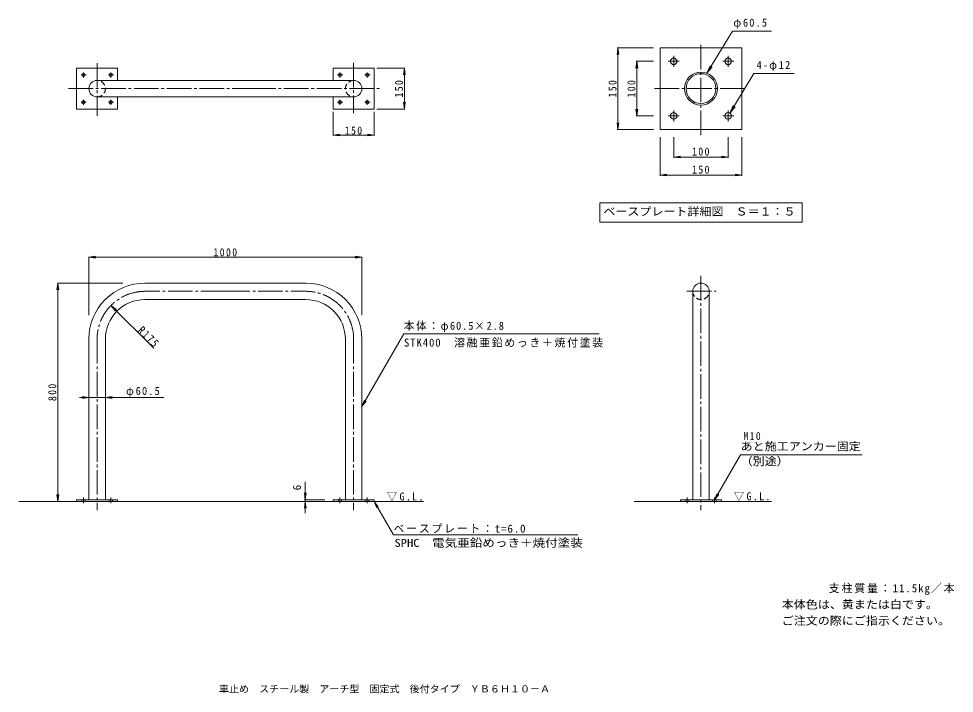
# Model space of a CAD drawing. Units: millimetres at full size, with parts at other scales. Extents: x -1602 to 1825, y -1360 to 1112.
import ezdxf
from ezdxf.enums import TextEntityAlignment as Align

# ---------------------------------------------------------------- set-up
doc = ezdxf.new("R2010")
doc.units = ezdxf.units.MM
doc.header["$LTSCALE"] = 10
doc.linetypes.add('CHAIN2', pattern=[12, 9, -1, 1, -1])
doc.linetypes.add('DASHED2', pattern=[3, 2, -1])
for name, color, linetype, lineweight in [('A-0', 7, 'CHAIN2', 9), ('A-2', 3, 'Continuous', 9), ('A-4', 7, 'Continuous', 9), ('A-5', 7, 'Continuous', 9), ('C-0', 7, 'CHAIN2', 9), ('C-2', 3, 'Continuous', 9), ('C-4', 7, 'Continuous', 9), ('C-5', 7, 'Continuous', 9), ('C-6', 6, 'Continuous', 5)]:
    doc.layers.add(name, color=color, linetype=linetype, lineweight=lineweight)
doc.layers.add('F-5_F-5ﾚｲﾔ', color=2, linetype='Continuous')
doc.styles.add('ＭＳ ゴシック', font='')
doc.styles.get('ＭＳ ゴシック').set_extended_font_data('MS Gothic')

msp = doc.modelspace()

# ---------------------------------------------------------------- linework, layer by layer
at = {"layer": 'A-0'}
for p, q in [((896.86, 686.11), (896.86, 1026.11)), ((796.86, 936.11), (796.86, 976.11)), ((996.86, 936.11), (996.86, 976.11)), ((776.86, 956.11), (816.86, 956.11)), ((976.86, 956.11), (1016.86, 956.11)), ((726.86, 856.11), (1066.86, 856.11)), ((776.86, 756.11), (816.86, 756.11)), ((796.86, 736.11), (796.86, 776.11)), ((976.86, 756.11), (1016.86, 756.11)), ((996.86, 736.11), (996.86, 776.11))]:
    msp.add_line(p, q, dxfattribs=at)
at = {"layer": 'A-2'}
for p, q in [((1046.86, 706.11), (1046.86, 1006.11)), ((746.86, 706.11), (1046.86, 706.11))]:
    msp.add_line(p, q, dxfattribs=at)
msp.add_lwpolyline([(1046.86, 1006.11), (746.86, 1006.11), (746.86, 706.11)], dxfattribs=at)
for centre, radius in [((796.86, 956.11), 12), ((996.86, 956.11), 12), ((896.86, 856.11), 60.5), ((896.86, 856.11), 54.7), ((796.86, 756.11), 12), ((996.86, 756.11), 12)]:
    msp.add_circle(centre, radius, dxfattribs=at)
at = {"layer": 'A-4'}
for p, q in [((592.92, 1006.11), (589.65, 981.33)), ((589.92, 1006.11), (723.16, 1006.11)), ((592.92, 1006.11), (596.18, 981.33)), ((662.02, 956.11), (658.76, 931.33)), ((659.02, 956.11), (723.16, 956.11)), ((662.02, 956.11), (665.29, 931.33)), ((659.02, 756.11), (723.16, 756.11)), ((662.02, 756.11), (665.29, 780.9)), ((592.92, 706.11), (596.18, 730.9)), ((589.92, 706.11), (723.16, 706.11)), ((746.86, 536.24), (746.86, 677.81)), ((796.86, 602.42), (796.86, 677.81)), ((996.86, 602.42), (996.86, 677.81)), ((1046.86, 536.24), (1046.86, 677.81)), ((796.86, 605.42), (821.65, 608.68)), ((796.86, 605.42), (821.65, 602.16)), ((996.86, 605.42), (972.07, 608.68)), ((746.86, 539.24), (771.65, 542.5)), ((746.86, 539.24), (771.65, 535.98)), ((1046.86, 539.24), (1022.07, 542.5))]:
    msp.add_line(p, q, dxfattribs=at)
for points in [[(592.92, 1006.11), (592.92, 706.11), (589.65, 730.9)], [(662.02, 956.11), (662.02, 756.11), (658.76, 780.9)], [(796.86, 605.42), (996.86, 605.42), (972.07, 602.16)], [(746.86, 539.24), (1046.86, 539.24), (1022.07, 535.98)]]:
    msp.add_lwpolyline(points, dxfattribs=at)
at = {"layer": 'A-5'}
for p, q in [((1012.02, 1066.6), (918.82, 912.49)), ((1155.12, 1066.6), (1012.02, 1066.6)), ((918.82, 912.49), (930.86, 939.97)), ((918.82, 912.49), (937.56, 935.91)), ((1090.72, 911.31), (1003.07, 766.38)), ((1090.72, 911.31), (1238.64, 911.31)), ((1003.07, 766.38), (1015.11, 793.86)), ((1003.07, 766.38), (1021.81, 789.81)), ((526.78, 437.23), (1266.94, 437.23)), ((526.78, 437.23), (526.78, 367.23)), ((1266.94, 437.23), (1266.94, 367.23)), ((526.78, 367.23), (1266.94, 367.23))]:
    msp.add_line(p, q, dxfattribs=at)
at = {"layer": 'C-0'}
for p, q in [((-1314.77, 949.85), (-1314.77, 755.86)), ((-375.27, 950.72), (-375.27, 766.14)), ((-1373.43, 906.11), (-1354.3, 906.11)), ((-1364.77, 896.6), (-1364.77, 915.49)), ((-1273.43, 906.11), (-1254.3, 906.11)), ((-1264.77, 896.6), (-1264.77, 915.49)), ((-433.93, 906.11), (-414.8, 906.11)), ((-425.27, 896.6), (-425.27, 915.49)), ((-333.93, 906.11), (-314.8, 906.11)), ((-325.27, 896.6), (-325.27, 915.49)), ((-1419.67, 856.11), (-750.31, 856.11)), ((-750.31, 856.11), (-279.02, 856.11)), ((-1373.43, 806.11), (-1354.3, 806.11)), ((-1364.77, 796.6), (-1364.77, 815.49)), ((-1273.43, 806.11), (-1254.3, 806.11)), ((-1264.77, 796.6), (-1264.77, 815.49)), ((-433.93, 806.11), (-414.8, 806.11)), ((-425.27, 796.6), (-425.27, 815.49)), ((-333.93, 806.11), (-314.8, 806.11)), ((-325.27, 796.6), (-325.27, 815.49)), ((896.86, 169.82), (896.86, -688.65)), ((-845.02, 113.3), (-1139.77, 113.3)), ((-845.02, 113.3), (-550.27, 113.3)), ((844.97, 113.3), (952, 113.3)), ((-1314.77, -61.7), (-1314.77, -688.65)), ((-375.27, -61.7), (-375.27, -688.65)), ((-1364.77, -642.62), (-1364.77, -662.62)), ((-1264.77, -642.62), (-1264.77, -662.62)), ((-425.27, -642.61), (-425.27, -662.62)), ((-325.27, -642.61), (-325.27, -662.62)), ((846.86, -642.61), (846.86, -662.62)), ((946.86, -642.61), (946.86, -662.62))]:
    msp.add_line(p, q, dxfattribs=at)
at = {"layer": 'C-0', "color": 3, "linetype": 'Continuous'}
for p, q in [((-1389.82, -650.45), (-1389.77, -650.45)), ((-450.32, -650.45), (-450.27, -650.45)), ((821.81, -650.45), (821.86, -650.45))]:
    msp.add_line(p, q, dxfattribs=at)
at = {"layer": 'C-0'}
for centre, start, end in [((-1139.77, -61.7), 89.99976, 180), ((-550.27, -61.7), 0, 90.00024)]:
    msp.add_arc(centre, 175, start, end, dxfattribs=at)
at = {"layer": 'C-2'}
for p, q in [((-1239.77, 886.36), (-1239.77, 931.11)), ((-300.27, 931.11), (-450.27, 931.11)), ((-450.27, 931.11), (-450.27, 886.36)), ((-300.27, 781.11), (-300.27, 931.11)), ((-1314.77, 886.36), (-375.27, 886.36)), ((-1314.77, 825.86), (-375.27, 825.86)), ((-1239.77, 781.11), (-1239.77, 825.86)), ((-450.27, 825.86), (-450.27, 781.11)), ((-450.27, 781.11), (-300.27, 781.11)), ((-845.02, 143.55), (-1139.77, 143.55)), ((-845.02, 143.55), (-550.27, 143.55)), ((866.61, 113.3), (866.61, -650.45)), ((927.11, 113.3), (927.11, -650.45)), ((-845.02, 83.05), (-1139.77, 83.05)), ((-845.02, 83.05), (-550.27, 83.05)), ((-1345.02, -61.7), (-1345.02, -650.45)), ((-1284.52, -61.7), (-1284.52, -650.45)), ((-405.52, -61.7), (-405.52, -650.45)), ((-345.02, -61.7), (-345.02, -650.45)), ((-1389.77, -650.45), (-1239.82, -650.45)), ((-1389.77, -650.45), (-1389.77, -656.45)), ((-1284.57, -649.61), (-1284.57, -650.45)), ((-1239.82, -650.45), (-1239.82, -656.45)), ((-450.27, -650.45), (-300.32, -650.45)), ((-450.27, -650.45), (-450.27, -656.45)), ((-300.32, -650.45), (-300.32, -656.45)), ((821.86, -650.45), (971.81, -650.45)), ((821.86, -650.45), (821.86, -656.45)), ((927.06, -649.61), (927.06, -650.45)), ((971.81, -650.45), (971.81, -656.45))]:
    msp.add_line(p, q, dxfattribs=at)
at = {"layer": 'C-2', "linetype": 'DASHED2'}
for p, q in [((-1370.77, -650.45), (-1370.77, -656.45)), ((-1358.77, -650.45), (-1358.77, -656.45)), ((-1270.77, -650.45), (-1270.77, -656.45)), ((-1258.77, -650.45), (-1258.77, -656.45)), ((-431.27, -650.45), (-431.27, -656.45)), ((-419.27, -650.45), (-419.27, -656.45)), ((-331.27, -650.45), (-331.27, -656.45)), ((-319.27, -650.45), (-319.27, -656.45)), ((840.86, -650.45), (840.86, -656.45)), ((852.86, -650.45), (852.86, -656.45)), ((940.86, -650.45), (940.86, -656.45)), ((952.86, -650.45), (952.86, -656.45))]:
    msp.add_line(p, q, dxfattribs=at)
at = {"layer": 'C-2'}
msp.add_lwpolyline([(-1239.77, 931.11), (-1389.77, 931.11), (-1389.77, 781.11), (-1239.77, 781.11)], dxfattribs=at)
for centre in [(-1364.77, 906.11), (-1264.77, 906.11), (-425.27, 906.11), (-325.27, 906.11), (-1364.77, 806.11), (-1264.77, 806.11), (-425.27, 806.11), (-325.27, 806.11)]:
    msp.add_circle(centre, 6, dxfattribs=at)
for centre, radius, start, end in [((-1314.77, 856.11), 30.25, 90, 270), ((-375.27, 856.11), 30.25, 270, 90), ((-1139.77, -61.7), 205.25, 89.99977, 180), ((-550.27, -61.7), 205.25, 0, 90.00023), ((896.86, 113.3), 30.25, 0, 180), ((-1139.77, -61.7), 144.75, 89.9998, 180), ((-550.27, -61.7), 144.75, 0, 90.0002)]:
    msp.add_arc(centre, radius, start, end, dxfattribs=at)
at = {"layer": 'C-2', "linetype": 'DASHED2'}
for centre, start, end in [((-1314.77, 856.11), 270, 90), ((-375.27, 856.11), 90, 270), ((896.86, 113.3), 180, 0)]:
    msp.add_arc(centre, 30.25, start, end, dxfattribs=at)
at = {"layer": 'C-4'}
for p, q in [((-187.91, 931.11), (-290.27, 931.11)), ((-189.41, 931.11), (-189.41, 781.11)), ((-450.27, 684.43), (-450.27, 771.11)), ((-300.27, 684.43), (-300.27, 771.11)), ((-187.91, 781.11), (-290.27, 781.11)), ((-450.27, 685.93), (-300.27, 685.93)), ((-1345.02, 239.95), (-1345.02, 25.82)), ((-345.02, 239.95), (-345.02, 27.06)), ((-1345.02, 238.45), (-345.02, 238.45)), ((-1460.04, 143.55), (-1220.16, 143.55)), ((-1458.54, 143.55), (-1458.54, -656.45)), ((-1107.37, -95.1), (-1264.01, 61.54)), ((-345.02, 27.06), (-345.02, 25.82)), ((-1070.02, -275.6), (-1378.77, -275.6)), ((-1345.02, -275.6), (-1345.02, -277.4)), ((-1284.52, -275.6), (-1284.52, -277.4)), ((-552.4, -584.45), (-552.4, -650.45)), ((-556.9, -650.45), (-480.32, -650.45)), ((-552.4, -650.45), (-555.66, -625.66)), ((-552.4, -650.45), (-549.13, -625.66)), ((-552.4, -656.45), (-552.4, -650.45)), ((-552.4, -656.45), (-555.66, -681.24))]:
    msp.add_line(p, q, dxfattribs=at)
at = {"layer": 'C-4', "linetype": 'CHAIN2'}
for p, q in [((-189.41, 931.11), (-192.67, 906.33)), ((-189.41, 931.11), (-186.15, 906.33)), ((-189.41, 781.11), (-192.67, 805.9)), ((-189.41, 781.11), (-186.15, 805.9)), ((-450.27, 685.93), (-425.48, 689.19)), ((-450.27, 685.93), (-425.48, 682.67)), ((-300.27, 685.93), (-325.06, 689.19)), ((-300.27, 685.93), (-325.06, 682.67)), ((-1345.02, 238.45), (-1320.23, 241.71)), ((-345.02, 238.45), (-369.81, 241.71)), ((-1345.02, 238.45), (-1320.23, 235.19)), ((-345.02, 238.45), (-369.81, 235.19)), ((-1458.54, 143.55), (-1461.8, 118.76)), ((-1458.54, 143.55), (-1455.27, 118.76)), ((-1264.01, 61.54), (-1244.18, 46.32)), ((-1264.01, 61.54), (-1248.79, 41.71)), ((-1345.02, -275.6), (-1369.81, -272.34)), ((-1284.52, -275.6), (-1259.73, -272.34)), ((-1345.02, -275.6), (-1369.81, -278.86)), ((-1284.52, -275.6), (-1259.73, -278.86)), ((-1458.54, -656.45), (-1461.8, -631.67)), ((-1458.54, -656.45), (-1455.27, -631.67))]:
    msp.add_line(p, q, dxfattribs=at)
at = {"layer": 'C-4'}
msp.add_lwpolyline([(-552.4, -699.47), (-552.4, -656.45), (-549.13, -681.24)], dxfattribs=at)
at = {"layer": 'C-5'}
for p, q in [((-345.07, -308.63), (-191.14, -42.62)), ((-191.14, -42.62), (523.86, -42.62)), ((-345.07, -308.63), (-335.5, -285.53)), ((-345.07, -308.63), (-329.85, -288.79)), ((946.86, -650.45), (1042.17, -485.38)), ((1042.17, -485.38), (1487.17, -485.38)), ((946.86, -650.45), (956.43, -627.35)), ((946.86, -650.45), (962.08, -630.62)), ((-229.4, -779.28), (-300.32, -656.45)), ((-300.32, -656.45), (-285.1, -676.28)), ((-300.32, -656.45), (-290.75, -679.55)), ((-229.4, -779.28), (446.07, -779.28))]:
    msp.add_line(p, q, dxfattribs=at)
at = {"layer": 'C-6'}
for p, q in [((-1601.92, -656.46), (-119.23, -656.45)), ((1154.78, -656.45), (652.01, -656.45))]:
    msp.add_line(p, q, dxfattribs=at)

# ---------------------------------------------------------------- texts
at = {"layer": 'A-4', "color": 2, "char_height": 29.33, "attachment_point": 7, "rotation": 90, "style": 'ＭＳ ゴシック'}
for s, insert in [('\\T1.27;\\W0.9;150', (587.92, 823.61)), ('\\T1.27;\\W0.9;100', (657.02, 823.61))]:
    msp.add_mtext(s, dxfattribs=dict(at, insert=insert))
at = {"layer": 'A-4', "color": 2, "char_height": 29.33, "attachment_point": 7, "style": 'ＭＳ ゴシック'}
for s, insert in [('\\T1.27;\\W0.9;100', (864.36, 610.42)), ('\\T1.27;\\W0.9;150', (864.36, 544.24))]:
    msp.add_mtext(s, dxfattribs=dict(at, insert=insert))
at = {"layer": 'A-5', "color": 2, "style": 'ＭＳ ゴシック', "width": 1.1}
msp.add_text('ベースプレート詳細図\u3000Ｓ＝１：５', height=29.33, dxfattribs=at).set_placement((539.36, 382.23), align=Align.BOTTOM_LEFT)
at = {"layer": 'A-5', "color": 2, "char_height": 29.33, "attachment_point": 7, "style": 'ＭＳ ゴシック'}
for s, insert in [('\\T1.22;\\W0.95;φ60.5', (1015.46, 1075.35)), ('\\T1.22;\\W0.95;4-φ12', (1100.38, 920.06))]:
    msp.add_mtext(s, dxfattribs=dict(at, insert=insert))
at = {"layer": 'C-4', "color": 2, "style": 'ＭＳ ゴシック'}
msp.add_text('6', height=29.33, rotation=90, dxfattribs=at).set_placement((-559.51, -615.73), align=Align.BOTTOM_LEFT)
at = {"layer": 'C-4', "color": 2, "char_height": 29.33, "attachment_point": 7, "style": 'ＭＳ ゴシック'}
for s, insert, rotation in [('\\T1.27;\\W0.9;150', (-194.44, 823.61), 90), ('\\T1.28;\\W0.9;R175', (-1168.75, -32.42), 315), ('\\T1.27;\\W0.9;800', (-1464.03, -288.95), 90)]:
    msp.add_mtext(s, dxfattribs=dict(at, insert=insert, rotation=rotation))
for s, insert in [('\\T1.27;\\W0.9;150', (-407.77, 687.64)), ('\\T1.28;\\W0.9;1000', (-888.77, 241.35)), ('\\T1.22;\\W0.95;φ60.5', (-1208.8, -274.25))]:
    msp.add_mtext(s, dxfattribs=dict(at, insert=insert))
at = {"layer": 'C-5', "color": 2, "style": 'ＭＳ ゴシック'}
for s, width, p in [('あと施工アンカー固定', 1.1, (1042.17, -478.38)), ('（別途）', 1.1, (1042.17, -533.17)), ('SPHC\u3000電気亜鉛めっき＋焼付塗装', 1.15, (-225.75, -831.98))]:
    msp.add_text(s, height=29.33, dxfattribs=dict(at, width=width)).set_placement(p, align=Align.BOTTOM_LEFT)
at = {"layer": 'C-5', "color": 2, "char_height": 29.33, "attachment_point": 7, "style": 'ＭＳ ゴシック'}
for s, insert in [('\\T1.18;\\W0.95;本体：φ60.5×2.8', (-191.14, -35.62)), ('\\T1.15;STK400\u3000溶融亜鉛めっき＋焼付塗装', (-191.14, -92.69)), ('\\T1.27;\\W0.9;M10', (1052.07, -432.05)), ('\\T1.22;\\W0.95;▽G.L.', (-253.85, -655.77)), ('\\T1.22;\\W0.95;▽G.L.', (1017.07, -655.12)), ('\\T1.16;ベースプレート：t=6.0', (-229.4, -772.28))]:
    msp.add_mtext(s, dxfattribs=dict(at, insert=insert))
at = {"layer": 'F-5_F-5ﾚｲﾔ', "style": 'ＭＳ ゴシック'}
for s, height, width, p in [('本体色は、黄または白です。', 29.33, 1.1, (1192.64, -1057.84)), ('ご注文の際にご指示ください。', 29.33, 1.1, (1192.64, -1117.31)), ('車止め\u3000スチール製\u3000アーチ型\u3000固定式\u3000後付タイプ\u3000ＹＢ６Ｈ１０－Ａ', 25.66, 1.05, (-868.5, -1364.39))]:
    msp.add_text(s, height=height, dxfattribs=dict(at, width=width)).set_placement(p, align=Align.BOTTOM_LEFT)
at = {"layer": 'F-5_F-5ﾚｲﾔ', "insert": (1364.84, -999.01), "char_height": 29.33, "attachment_point": 7, "style": 'ＭＳ ゴシック'}
msp.add_mtext('\\T1.17;支柱質量：11.5kg／本', dxfattribs=at)

doc.saveas('drawing.dxf')
